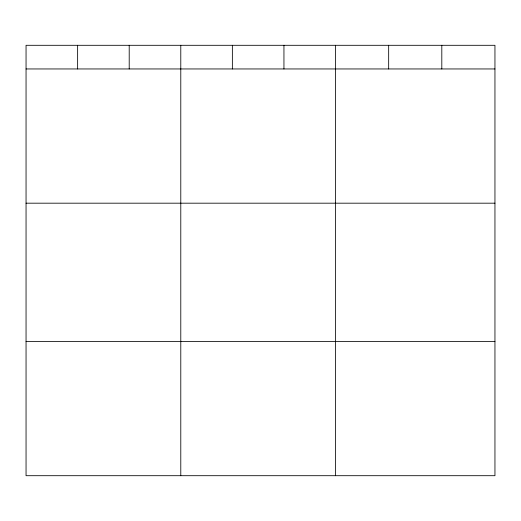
<?xml version="1.0" encoding="UTF-8"?>
<svg xmlns="http://www.w3.org/2000/svg" width="521" height="521" viewBox="0 0 521 521"><rect width="100%" height="100%" fill="white"/><g stroke="black" fill="none" stroke-linecap="round" stroke-linejoin="round"><path stroke-width="0.78" d="M494.95 203.183L494.95 45.301L26.05 45.301L26.05 475.699L494.95 475.699L494.95 203.183L26.05 203.183M26.05 68.954L494.95 68.954M26.05 341.476L494.95 341.476M441.808 45.301L441.808 68.954M388.666 45.301L388.666 68.954M335.524 45.301L335.524 475.699M283.945 45.301L283.945 68.954M232.366 45.301L232.366 68.954M180.787 45.301L180.787 475.699M129.208 45.301L129.208 68.954M77.629 45.301L77.629 68.954"/></g></svg>
